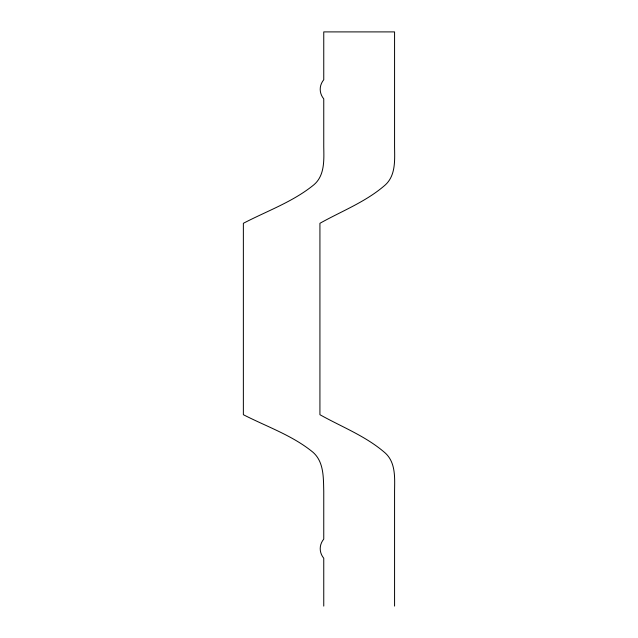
<?xml version="1.0" encoding="UTF-8"?>
<svg xmlns="http://www.w3.org/2000/svg" width="638" height="638" viewBox="0 0 638 638"><rect width="100%" height="100%" fill="white"/><g stroke="black" fill="none" stroke-linecap="round" stroke-linejoin="round"><path stroke-width="0.96" d="M394.571 606.1L394.571 491.26C394.691 478.325 395.911 463.1 385.599 453.339C366.467 436.376 342.008 427.077 319.925 414.7L319.925 223.3C342.008 210.923 366.467 201.624 385.599 184.661C395.911 174.9 394.691 159.675 394.571 146.74L394.571 31.9L323.753 31.9L323.753 79.75C319.016 85.516 319.048 93.116 323.753 98.89L323.753 146.74C323.952 159.763 324.933 175.251 314.04 184.661C293.153 201.799 267.091 210.915 243.365 223.3L243.365 414.7C266.748 426.694 292.483 435.403 312.987 452.262C324.056 461.992 323.378 477.83 323.753 491.26L323.753 539.11C319.04 544.884 319.04 552.476 323.753 558.25L323.753 606.1"/></g></svg>
